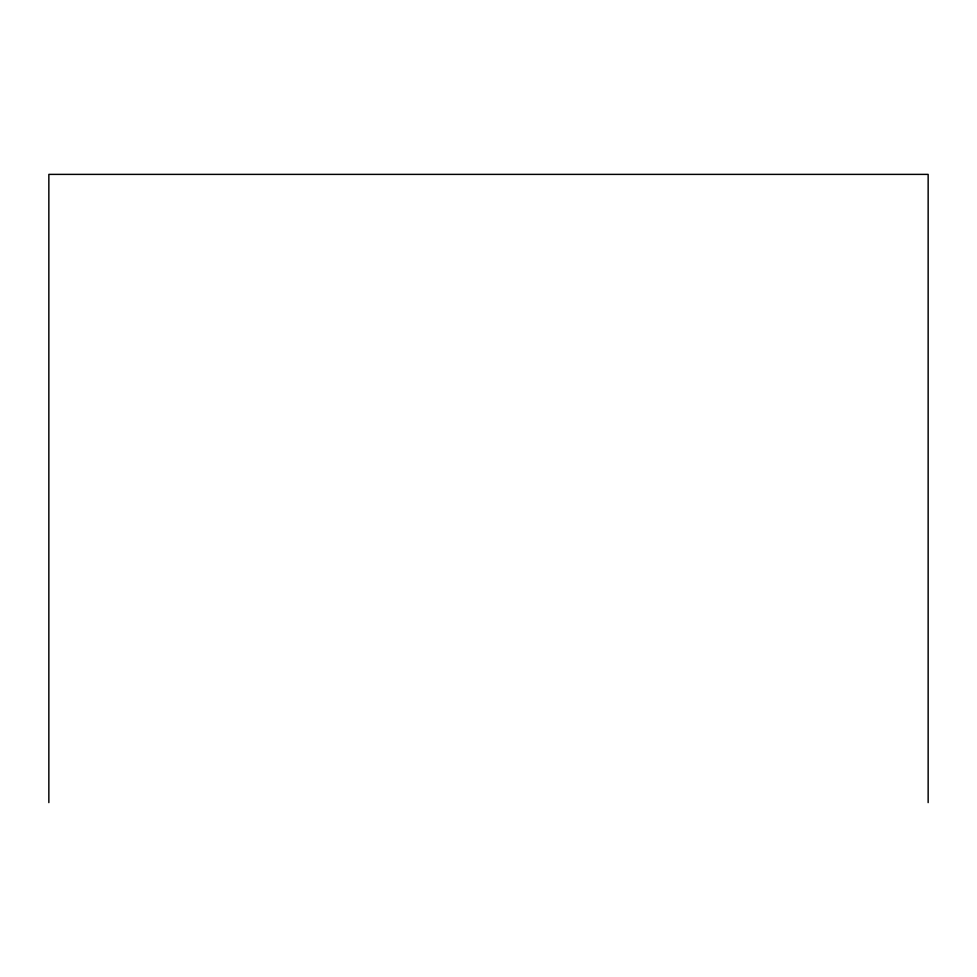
<?xml version="1.0" encoding="UTF-8"?>
<svg xmlns="http://www.w3.org/2000/svg" width="977" height="977" viewBox="0 0 977 977"><rect width="100%" height="100%" fill="white"/><g stroke="black" fill="none" stroke-linecap="round" stroke-linejoin="round"><path stroke-width="1.47" d="M928.15 802.618L928.15 174.382L48.85 174.382L48.85 802.618"/></g></svg>
